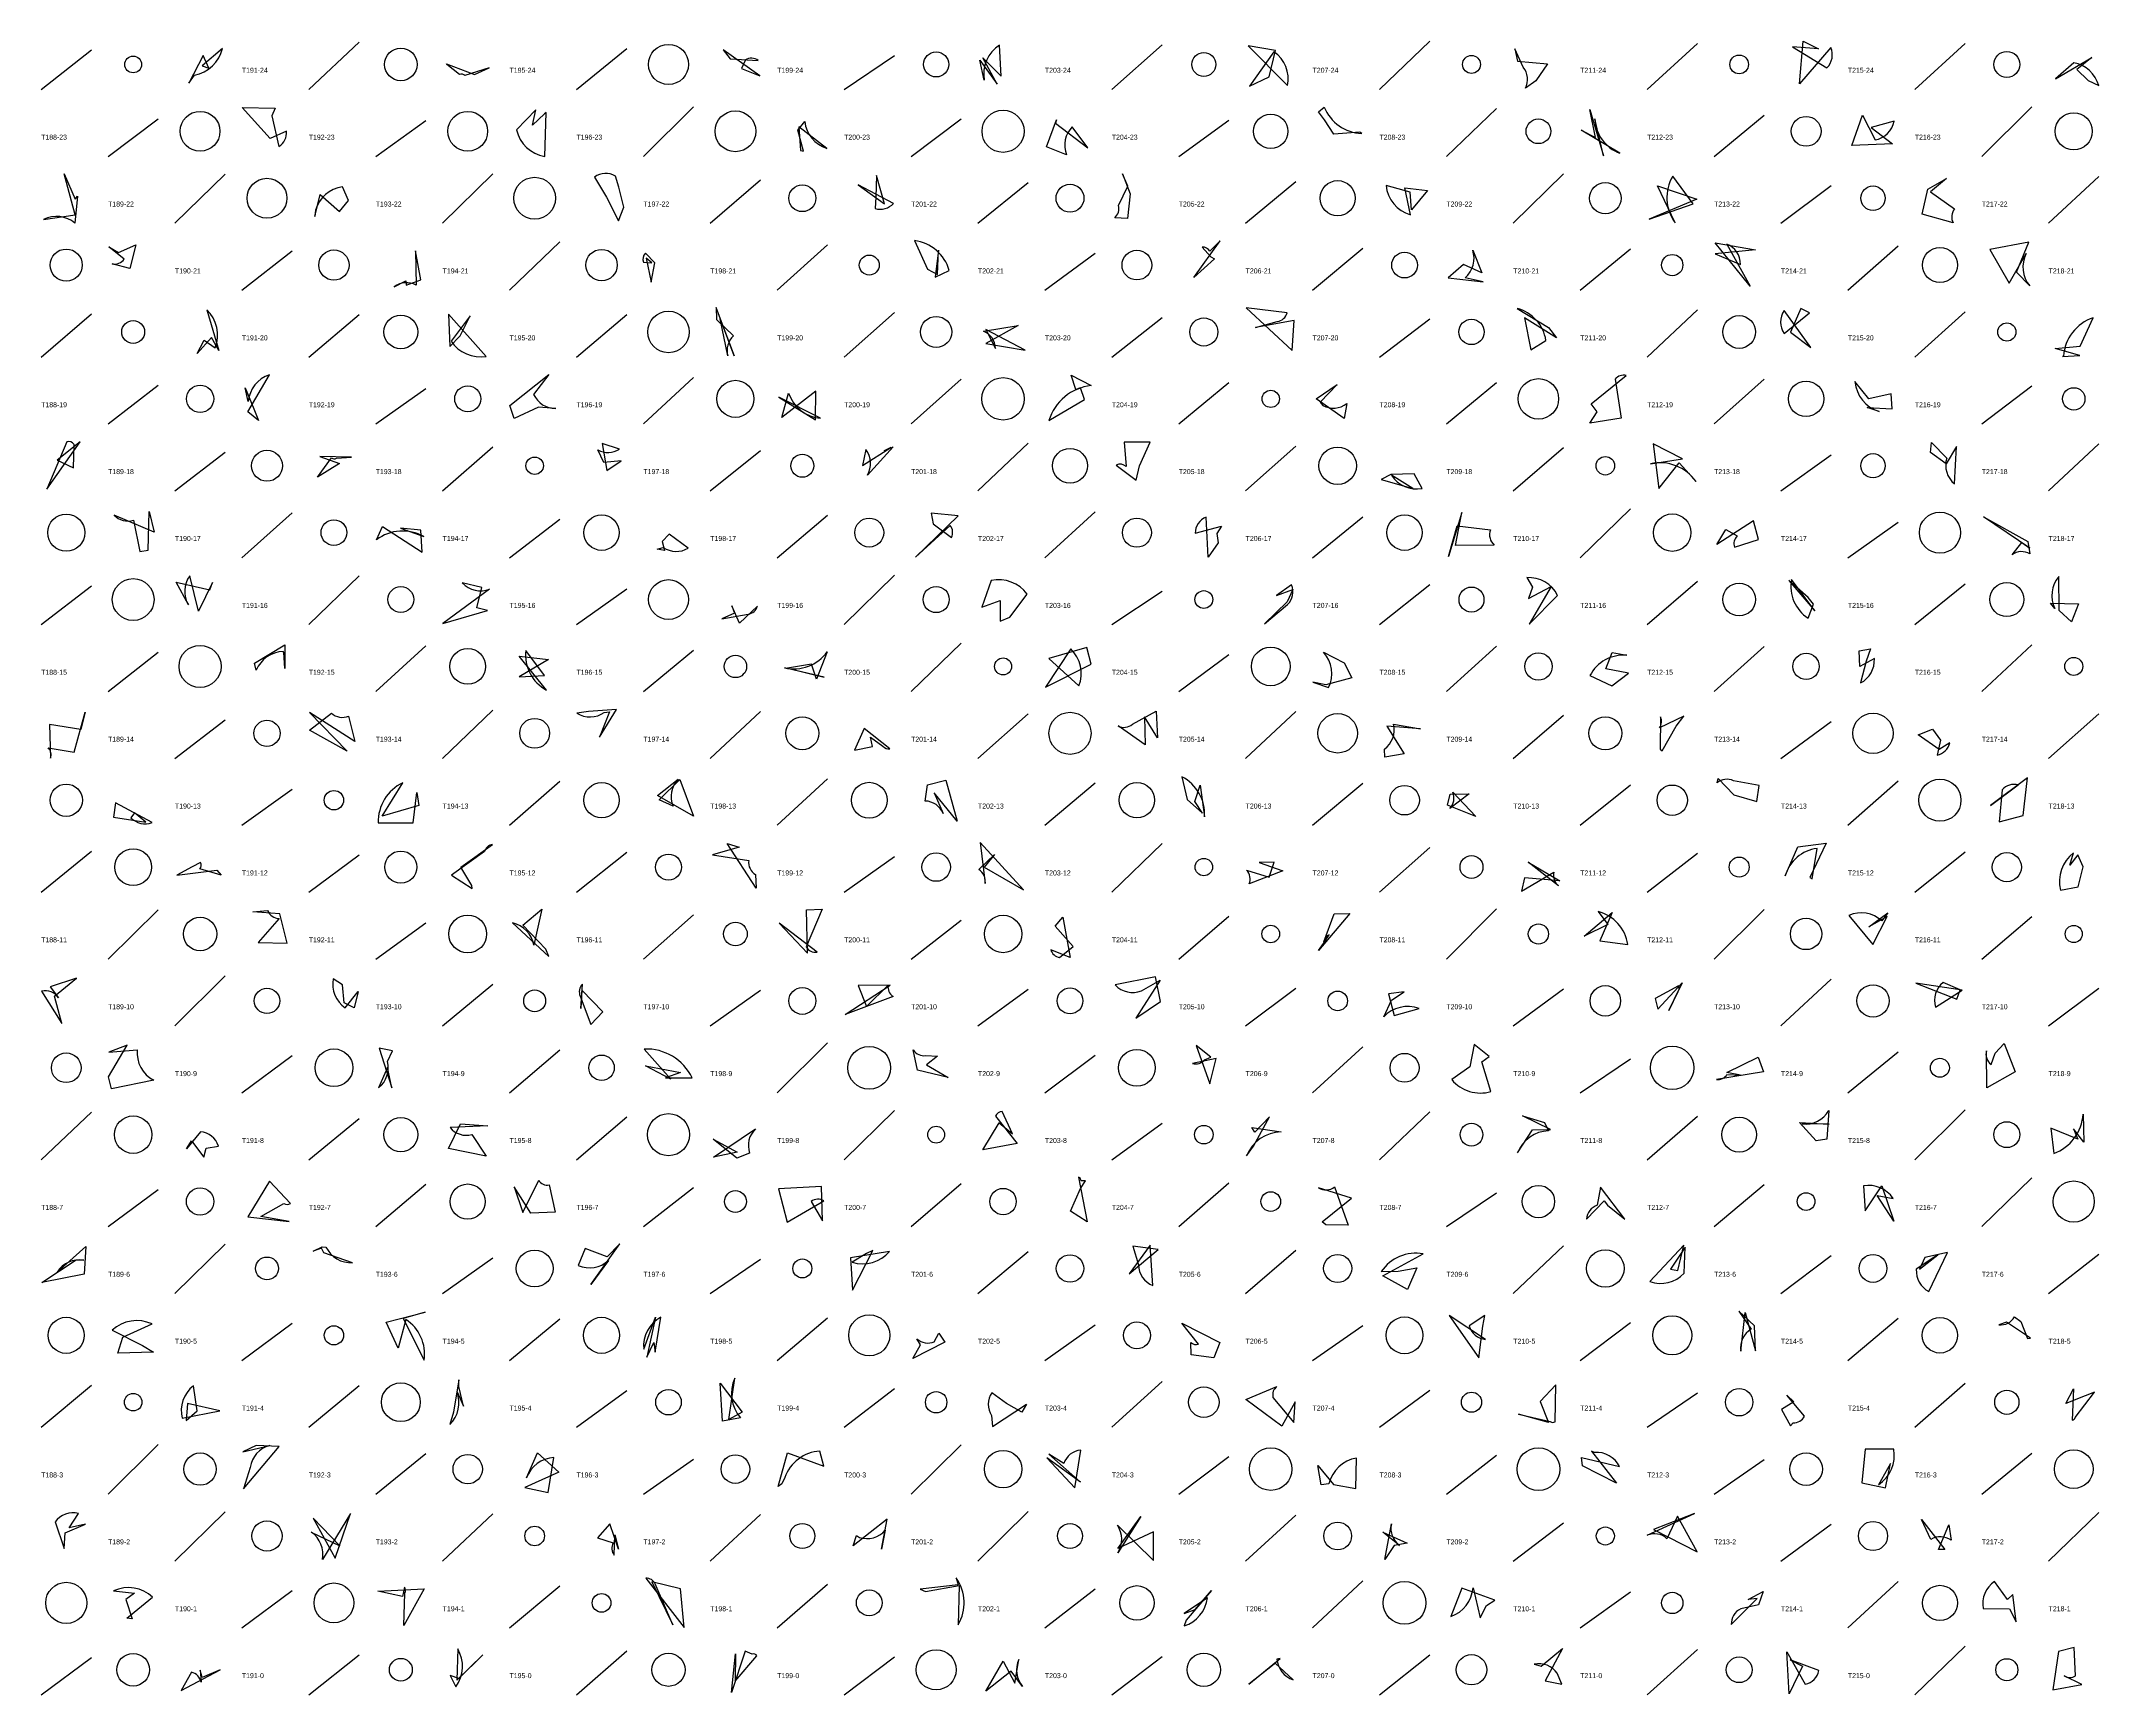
# Model space of a CAD drawing. Header units: millimetres. Extents: x -1 to 9990, y 0 to 15990.
# Drawn here: x 7520 to 8750, y 0 to 989 of the extents above; entities that cross this region are included whole.
import ezdxf

# ---------------------------------------------------------------- set-up
doc = ezdxf.new("R2010")
doc.units = ezdxf.units.MM
doc.layers.add('TEXT', color=3, linetype='Continuous')
doc.layers.add('WALL', color=1, linetype='Continuous')

msp = doc.modelspace()

# ---------------------------------------------------------------- linework, layer by layer
for points in [[(7616.9, 980.3), (7608.2, 963.8), (7611.6, 968.6, 0.3), (7628.4, 984.6), (7616.3, 974.2), (7620.3, 972.8)], [(8082.9, 979), (8093.8, 967.9), (8092.9, 986.6, 0.3), (8083.7, 965.5), (8081.2, 977.5), (8091.5, 963.1)], [(8257.8, 983.4), (8241.5, 986.2), (8265, 962.3, 0.3), (8256.9, 982.6), (8242.2, 961.9), (8254.1, 967.6)], [(8420.4, 975.3), (8413.5, 965.1), (8407.2, 960.7, 0.3), (8405.9, 973.4), (8401, 984.4), (8402.4, 977)], [(8582.4, 984.4), (8566.8, 985.5), (8587.5, 972.9, 0.3), (8589.8, 985.2), (8571, 963.3), (8573.2, 988.9)], [(7779.1, 969), (7787.8, 973), (7773.3, 968.3, 0.3), (7770.1, 968.9), (7762.4, 974.9), (7762.3, 975.4)], [(7927.7, 983.7), (7931.9, 978.3), (7948.6, 977.4, 0.3), (7941, 977.7), (7938.6, 972.5), (7949.5, 968.2)], [(8736.8, 971.9), (8743.7, 965.3), (8749.9, 962.3, 0.3), (8735, 975.9), (8724, 966.4), (8745.9, 979.2)], [(7659.8, 948.9), (7657.9, 944.3), (7662.1, 925.9, 0.3), (7666.6, 935.1), (7656.8, 930.6), (7640.1, 949.2)], [(7813.8, 938.6), (7815.6, 947.9), (7804.1, 935.8, 0.3), (7821, 920), (7821.8, 946.2), (7820.8, 945.4)], [(8287.1, 941.8), (8283.5, 946.7), (8287, 949.5, 0.3), (8309.4, 933.7), (8308.3, 934.5), (8292.8, 933.2)], [(8445.7, 948), (8453.9, 920.4), (8448.7, 942.5, 0.3), (8463.7, 921.9), (8440.5, 935.6), (8449.1, 931.2)], [(7975.7, 923.2), (7972.3, 935.6), (7976.5, 940.9, 0.3), (7989.6, 924.8), (7972.9, 937.6), (7974, 923.6)], [(8126.4, 939.9), (8145.6, 925.2), (8136.3, 937.7, 0.3), (8133, 921), (8120.9, 925.7), (8126.9, 941.8)], [(8602.3, 926.6), (8608.7, 944.7), (8616.2, 929.8, 0.3), (8627.7, 941.1), (8614, 937.2), (8626.6, 927.5)], [(7540.3, 894.5), (7541.7, 896.2), (7540.2, 880.1, 0.3), (7521.5, 882.2), (7540.3, 885), (7533.8, 909.6)], [(7698.4, 887), (7703.7, 893.7), (7700.1, 901.8, 0.3), (7684, 887.8), (7683.6, 884.1), (7686.8, 897.3)], [(7868.3, 889.6), (7865.3, 901.6), (7863.3, 908.2, 0.3), (7850.7, 907.6), (7857.9, 895.6), (7865.2, 881.4)], [(8019.4, 908.5), (8019, 895.6), (8018.5, 888.9, 0.3), (8029.5, 891.9), (8008.3, 902.9), (8024.1, 891.7)], [(8170.9, 897.6), (8169.4, 882.9), (8161.7, 883.3, 0.3), (8163.9, 890.7), (8169.6, 902.2), (8166.3, 909.6)], [(8339.1, 888.1), (8338.4, 898.7), (8323.9, 902.6, 0.3), (8338.5, 885.1), (8335.1, 901.2), (8348.7, 899.5)], [(8481.3, 882.5), (8507.5, 891.6), (8495.3, 908.2, 0.3), (8496.7, 880.3), (8486.2, 902.4), (8509.7, 894.5)], [(8658.9, 906.8), (8649.3, 898.9), (8663.8, 888.7, 0.3), (8662.9, 880.2), (8644.4, 885.4), (8647.8, 900.4)], [(7576.6, 867.1), (7573.1, 852.9), (7562.4, 855.7, 0.3), (7569.7, 858.6), (7560.5, 865.9), (7566.3, 862.5)], [(7747, 846.1), (7743.8, 863.6), (7744.1, 843, 0.3), (7731.1, 842), (7738, 845.6), (7738.1, 843)], [(7884.6, 844.8), (7886.8, 856.3), (7881.2, 862.1, 0.3), (7880, 856.8), (7885.1, 856.3), (7881.7, 859.2)], [(8056.3, 864), (8054.4, 847.8), (8062.8, 851.8, 0.3), (8042.1, 869.6), (8049.9, 852.6), (8055.7, 849.4)], [(8209.1, 847.5), (8224.8, 869.5), (8218.6, 863.3, 0.3), (8214, 865.7), (8219.1, 860), (8221.4, 858.7)], [(8361, 847.4), (8381.9, 844.9), (8371.3, 847.4, 0.3), (8375.7, 864), (8381.2, 850.3), (8370.2, 855.3)], [(8544.8, 864.2), (8520.6, 861.7), (8535.8, 855.4, 0.3), (8527.7, 867.6), (8541.5, 842.3), (8520.6, 868.3)], [(8684.8, 864.4), (8696.4, 844.1), (8706.6, 861.9, 0.3), (8708.7, 842.5), (8700.7, 850.8), (8708.1, 868.8)], [(7613.2, 802.2), (7617.5, 810), (7624.1, 805.5, 0.3), (7619, 828.3), (7626.2, 804), (7621.8, 811.7)], [(7770.4, 812.6), (7776.4, 824.7), (7765, 809.6, 0.3), (7786.1, 800.4), (7763.4, 825.7), (7764.2, 806.4)], [(7923.5, 829.6), (7923.6, 822.5), (7933.9, 812.6, 0.3), (7930.5, 800.7), (7925.9, 822.9), (7934.2, 800.7)], [(8268.9, 821.9), (8245.8, 817.7), (8258.9, 821.2, 0.3), (8264.8, 826.5), (8240.4, 829.4), (8267.8, 804)], [(8406.7, 823.5), (8410.5, 804.3), (8419.5, 809.9, 0.3), (8402.2, 829.1), (8421.1, 817.6), (8425.9, 811.5)], [(8565.6, 814.8), (8577.8, 805.8), (8561.8, 827.8, 0.3), (8561.8, 814.1), (8577, 826.5), (8571.8, 829)], [(8108.2, 804.2), (8084.6, 816.5), (8090.5, 805.1, 0.3), (8083.2, 815.5), (8104, 818.8), (8084.7, 808.1)], [(8723.8, 805.2), (8738.8, 806.6), (8746.6, 823.5, 0.3), (8728.8, 800.5), (8728.3, 800.3), (8738.6, 800.9)], [(7649.9, 762.1), (7643.6, 767.2), (7656.4, 789.4, 0.3), (7643.8, 773.4), (7641.9, 781.6), (7647.1, 769)], [(7800.2, 771.1), (7823.4, 789.5), (7814.4, 777.7, 0.3), (7827.6, 769.3), (7817.3, 770.1), (7802.7, 763.3)], [(8138.5, 780.5), (8135.7, 789.2), (8147.6, 782.9, 0.3), (8122.4, 762), (8143.7, 774.7), (8141.3, 781.6)], [(8450.1, 767.3), (8446.6, 772), (8467.5, 788.9, 0.3), (8460.8, 786.8), (8464.4, 763.5), (8445.8, 760.5)], [(7983, 779.7), (7962.8, 763.8), (7966.8, 778.4, 0.3), (7985.9, 763.4), (7960.9, 776.1), (7982.9, 762.5)], [(8294.8, 783.5), (8284.5, 773.1), (8286.1, 771.1, 0.3), (8300.4, 772.2), (8298.8, 763.2), (8282.2, 775)], [(8625.9, 778.1), (8612.5, 775.1), (8604.2, 785.3, 0.3), (8618.6, 767.4), (8611.6, 769.8), (8626.4, 769.1)], [(7529.6, 738.4), (7539.3, 733.8), (7539.7, 747.8, 0.3), (7535.3, 749.3), (7523.4, 721), (7543.3, 749.3)], [(7698.3, 736.4), (7685.2, 728.2), (7693.6, 739.7, 0.3), (7696.5, 739.5), (7705.5, 740.1), (7686.5, 740.6)], [(7866.8, 737.9), (7856.4, 737), (7852.7, 744.6, 0.3), (7865.7, 745), (7855.4, 748.4), (7858.2, 732.1)], [(8024, 744), (8029.3, 746.4), (8013.9, 729.4, 0.3), (8013, 744.7), (8010.9, 735.1), (8028, 746)], [(8183, 749.2), (8167.3, 749.1), (8168.6, 734.5, 0.3), (8162.6, 735.4), (8174.6, 726.3), (8176.6, 734.9)], [(8487, 721.4), (8499.1, 736.8), (8509.2, 725.6, 0.3), (8482, 736.2), (8501.1, 739.1), (8483.5, 748.1)], [(8649.4, 743), (8649.9, 749), (8659.1, 739.6, 0.3), (8663.7, 724.1), (8665, 746.6), (8658.8, 736.1)], [(8321, 726.8), (8340, 721.4), (8327.1, 729.3, 0.3), (8345.5, 721.4), (8340.8, 730.1), (8326.7, 729.8)], [(7584.5, 707.7), (7587.5, 695.2), (7563.6, 705.5, 0.3), (7575.2, 702.5), (7579, 683.8), (7583.9, 684.6)], [(8052.1, 706.6), (8053.2, 700.2), (8064.1, 692.1, 0.3), (8063.4, 699.3), (8042.6, 680.3), (8068.1, 705)], [(8223.5, 688.9), (8217.5, 680.3), (8216.3, 704.3, 0.3), (8209.8, 694.7), (8225.6, 698.8), (8222.7, 694.4)], [(8361.2, 680.7), (8366.4, 699), (8386.3, 696.7, 0.3), (8388.6, 687.5), (8365.4, 687.4), (8369.2, 707.1)], [(8521.7, 687.9), (8527, 696.9), (8533.9, 693, 0.3), (8532.2, 686.4), (8546.5, 690.9), (8543.5, 702)], [(8681, 704.5), (8707.5, 689.7), (8708.8, 682.3, 0.3), (8698.1, 681.8), (8703.9, 689.1), (8708.7, 685.7)], [(7746.9, 696.5), (7734.8, 697.6), (7748.8, 692.6, 0.3), (7720.4, 690.7), (7724.1, 698.7), (7747.7, 683.3)], [(7892.7, 684.3), (7888.2, 685.1), (7891.9, 686.2, 0.3), (7906.8, 685.8), (7895.3, 694), (7891.2, 689.7)], [(7622.4, 665.2), (7614.1, 648), (7608.8, 669.1, 0.3), (7608, 651.8), (7600.7, 665.4), (7620.9, 660.8)], [(7780.4, 650), (7783.4, 662.2), (7771.7, 664.9, 0.3), (7788.1, 661.2), (7760.2, 640.6), (7786.8, 648.4)], [(8093.2, 642.1), (8099.1, 644.4), (8109.4, 658.2, 0.3), (8087.9, 666.3), (8082.2, 650.5), (8093.3, 654.5)], [(8422.6, 662.7), (8409.4, 640.3), (8426.5, 657.5, 0.3), (8408.1, 668.1), (8411.5, 662.4), (8409, 655.7)], [(8564.7, 666.3), (8580.2, 648.2), (8566.3, 667, 0.3), (8576.2, 643.8), (8579.5, 652.3), (8576.3, 656.3)], [(8733.6, 641.6), (8726.2, 648.4), (8726.1, 668.7, 0.3), (8723.7, 649.6), (8721.1, 652.9), (8737.9, 652.5)], [(8264.9, 653.6), (8251.3, 640.4), (8265.1, 652, 0.3), (8267.5, 663.7), (8258.5, 657.5), (8268.2, 661)], [(7934.4, 646.9), (7926.9, 643.4), (7942.6, 646.3, 0.3), (7948.2, 651.1), (7937.4, 640.8), (7932.8, 651.3)], [(7665.6, 613.7), (7665.1, 623.4), (7664.7, 623.9, 0.3), (7648.6, 612.7), (7647.5, 616.9), (7665.6, 627.9)], [(7805.7, 608.8), (7820.9, 609.6), (7809.7, 624.5, 0.3), (7822, 600.8), (7805.8, 621.2), (7823.2, 619.2)], [(7966.2, 614), (7988.1, 608.5), (7964.4, 614.1, 0.3), (7989.9, 623.7), (7983.5, 607.4), (7980.5, 616.4)], [(8145, 626.3), (8122.4, 619.8), (8140.3, 603.3, 0.3), (8135.5, 625.5), (8120.4, 602.5), (8147.6, 616.4)], [(8288, 603.9), (8280.2, 605.5), (8289.6, 602.3, 0.3), (8286.5, 623.5), (8298.8, 617.1), (8303.4, 608.2)], [(8455.3, 613.5), (8459.1, 623.3), (8467.8, 621.7, 0.3), (8445.8, 609.5), (8458.9, 603.4), (8468.9, 610.9)], [(8613.6, 625.6), (8610.9, 618.1), (8607.5, 605.1, 0.3), (8615.8, 619.7), (8607.2, 615), (8606.7, 624.4)], [(7543.7, 577.2), (7525, 580.3), (7525.6, 560.2, 0.3), (7524.1, 566.4), (7539.7, 563.7), (7546.3, 587.7)], [(7703, 564.4), (7680.4, 576.9), (7693.5, 587.1, 0.3), (7703.8, 585.3), (7707.6, 570.1), (7680.4, 587.4)], [(7864, 589.3), (7847.2, 588.1), (7840.2, 587, 0.3), (7856.6, 587.5), (7859.7, 587.8), (7853.7, 572.7)], [(8179.6, 584.8), (8179.9, 568.2), (8163.7, 579.4, 0.3), (8172.4, 580.4), (8186.5, 588.3), (8187.4, 572.3)], [(8334.7, 562.7), (8323.2, 560.8), (8323, 565.6, 0.3), (8328.4, 580.4), (8344.5, 577.6), (8324.3, 579.2)], [(8497.3, 579.3), (8502, 585.2), (8487.3, 578.2, 0.3), (8487.9, 584.9), (8487.8, 565.5), (8489, 564.6)], [(8016.9, 567.2), (8015.7, 572.7), (8023.2, 567.4, 0.3), (8027.4, 565.7), (8012, 577.8), (8006.1, 565)], [(8650.6, 577.4), (8655.3, 570.9), (8653.3, 562, 0.3), (8660.9, 569.4), (8654.6, 565.3), (8641.9, 574.1)], [(7745.8, 531.9), (7723.9, 525.5), (7736.2, 545.4, 0.3), (7721.5, 521.4), (7742.3, 521.5), (7744.6, 539.7)], [(7909.9, 525.4), (7888.4, 537.8), (7900.7, 547.5, 0.3), (7897.7, 531.4), (7889.5, 535.2), (7901.8, 547.3)], [(8067.6, 522.4), (8053.9, 539.4), (8059.1, 527.1, 0.3), (8048.5, 534.5), (8049.9, 544.1), (8060.8, 546.9)], [(8209.7, 534.3), (8212.8, 543.9), (8215.4, 525.1, 0.3), (8201.8, 549), (8205, 535.5), (8214.2, 527.3)], [(8545.6, 534.3), (8546.9, 543.8), (8531.6, 546.6, 0.3), (8521.8, 545.3), (8522.4, 547.9), (8531.9, 538.2)], [(8707.4, 548.4), (8685.2, 531.8), (8701.8, 544.1, 0.3), (8692.2, 541.2), (8690.4, 522), (8704.8, 525.9)], [(7582.5, 521.9), (7575.7, 527.4), (7573.6, 524.5, 0.3), (7586.3, 521.6), (7564.5, 533.4), (7563.2, 524.9)], [(8362.3, 538.7), (8373.7, 538.9), (8362.1, 530.1, 0.3), (8363.8, 539.8), (8377.6, 525.2), (8360.6, 532)], [(7777.5, 484), (7770.9, 494.9), (7789.8, 508.6, 0.3), (7785.1, 504.3), (7765.2, 490.1), (7777.7, 482.1)], [(7937.2, 507), (7921.3, 502.3), (7943, 498.9, 0.3), (7947, 490.5), (7947.5, 482.3), (7930, 509.2)], [(8107.2, 481.4), (8081.3, 509.7), (8084.2, 485.1, 0.3), (8080.5, 493.6), (8089.8, 502.5), (8083.7, 495)], [(8577.2, 488.7), (8578.6, 488), (8581.6, 506.2, 0.3), (8562.5, 489.8), (8570, 507.2), (8587.1, 509.3)], [(7625, 493.2), (7627.7, 490.1), (7614.9, 493.9, 0.3), (7615.3, 497.8), (7610.2, 495.2), (7601.2, 490.1)], [(8248, 497.7), (8262.3, 492.8), (8242.1, 484.9, 0.3), (8240.6, 493.2), (8254, 488.9), (8257.1, 498)], [(8406.6, 488.6), (8404.9, 480.6), (8424.3, 492, 0.3), (8427.1, 483.8), (8408.8, 498), (8427.9, 486.8)], [(8737.4, 502.4), (8732.6, 496.2), (8734.9, 503.5, 0.3), (8727, 481.2), (8737.6, 483.1), (8740.7, 495.2)], [(7662.6, 467.1), (7646.6, 468.2), (7655.3, 469.1, 0.3), (7662.3, 464.2), (7649.7, 449.9), (7667, 449.6)], [(7808, 460.3), (7819.3, 469.8), (7814.5, 448.4, 0.3), (7801.8, 461.6), (7823.5, 441.5), (7821.7, 445.9)], [(7977.4, 469.4), (7986.8, 469.9), (7977.3, 447.3, 0.3), (7983.8, 444.1), (7961.2, 461.5), (7978, 443.5)], [(8459.1, 467.8), (8451.8, 451), (8468.4, 448.7, 0.3), (8450.8, 468.4), (8456.5, 460.6), (8442.4, 453.6)], [(8612.6, 459.3), (8623.8, 467.6), (8620.2, 462.8, 0.3), (8600.6, 466.1), (8614.9, 448.7), (8623.5, 465.5)], [(8130.8, 465.1), (8135, 441), (8123.5, 445.6, 0.3), (8128.8, 441), (8136.8, 447.5), (8126.1, 459.7)], [(8283.5, 445.1), (8286.6, 449.4), (8290, 454.5, 0.3), (8286.8, 450.3), (8293, 467.1), (8302.2, 467.3)], [(7541.1, 428.6), (7525.3, 423.3), (7530.4, 416.9, 0.3), (7520.3, 420.8), (7532.4, 401.5), (7527.9, 417.9)], [(7701.1, 413.8), (7700.1, 424.6), (7694.6, 428.2, 0.3), (7701.8, 410.9), (7709.5, 420.7), (7707.1, 410.9)], [(7843.1, 421.4), (7842.6, 410.5), (7843.5, 425, 0.3), (7842.2, 417.8), (7848.6, 400.8), (7855.8, 408.4)], [(8008.4, 424.1), (8013.4, 411.7), (8026.3, 424.4, 0.3), (8029.2, 417.7), (8000.6, 406.9), (8027.6, 424.3)], [(8189.1, 414.7), (8186.2, 429.4), (8162, 424.5, 0.3), (8177.7, 421), (8188.9, 427.4), (8174.4, 404.7)], [(8325.3, 419.3), (8328.8, 406.2), (8343.7, 410.4, 0.3), (8322.5, 405.5), (8327.2, 415.4), (8334.7, 420.5)], [(8500.9, 425.7), (8492.9, 409.2), (8499.1, 422, 0.3), (8498.7, 423.9), (8484.7, 416.4), (8486.4, 410.1)], [(8665.2, 416.1), (8667.2, 421.6), (8656.9, 426, 0.3), (8652.4, 411.3), (8668.2, 421.5), (8640.6, 425.5)], [(7571.4, 388.5), (7560.5, 384.4), (7577.4, 385.8, 0.3), (7587.3, 367.5), (7562, 362.4), (7560.2, 369.5)], [(7729.7, 362.9), (7727.1, 375.2), (7721.7, 363, 0.3), (7727, 378.8), (7730, 385.1), (7722, 386.8)], [(7902.1, 372.2), (7893.3, 368.9), (7909.1, 368.9, 0.3), (7880.5, 386.2), (7896.3, 368.2), (7881.2, 376.1)], [(8062.2, 369.2), (8043.9, 373.5), (8041.3, 385.7, 0.3), (8048.8, 382.3), (8055.8, 382), (8049.2, 376.7)], [(8218.5, 365.4), (8222.4, 380.6), (8208.3, 377.6, 0.3), (8215.4, 379.8), (8219.1, 381.3), (8210.4, 388.3)], [(8376.6, 388.9), (8374, 375.6), (8363.2, 367.9, 0.3), (8386.6, 360.8), (8381.2, 378.5), (8385.5, 381.7)], [(8700, 372.6), (8683.1, 363), (8682.8, 385.2, 0.3), (8685.6, 376.9), (8688, 383.7), (8693.4, 389.6)], [(8546.4, 381.3), (8549.6, 372.5), (8521.4, 368, 0.3), (8527.7, 370.9), (8535.8, 370.6), (8527.7, 372.2)], [(8092.6, 342.1), (8100.6, 335.5), (8094.5, 348.9, 0.3), (8090.5, 346), (8103.5, 329.7), (8082.8, 325.9)], [(8245.4, 336.5), (8243.6, 339.3), (8261.3, 336.7, 0.3), (8240.5, 322.3), (8244.7, 328.2), (8254.2, 345.7)], [(8405.4, 346.2), (8418.7, 342.2), (8421.1, 337.3, 0.3), (8402.5, 324.1), (8411.5, 337.9), (8422.2, 338.1)], [(8571, 342.2), (8588.8, 341.2), (8572.7, 341.4, 0.3), (8588.5, 349.4), (8587.4, 332.4), (8581, 331.4)], [(8737.4, 332.4), (8721.3, 338.8), (8723, 323.7, 0.3), (8740.6, 347.3), (8741.1, 330.6), (8734.8, 338.5)], [(7617.2, 321.5), (7618.6, 327), (7626, 328.2, 0.3), (7615.3, 336.7), (7606.8, 326.5), (7609.8, 331.3)], [(7770.7, 341.4), (7787.1, 340.3), (7764.5, 339.2, 0.3), (7777.5, 335.1), (7786.1, 322.1), (7763.4, 326.7)], [(7936.1, 324.5), (7921.9, 321.6), (7947.1, 338.5, 0.3), (7943.5, 323.9), (7935.9, 321), (7921.7, 332.3)], [(7802.7, 303.7), (7808, 288.5), (7817.4, 307.7, 0.3), (7823.6, 304.9), (7827.2, 288.6), (7812.8, 288.1)], [(8141.2, 302.8), (8144.2, 307.3), (8141.7, 307.3, 0.3), (8140.1, 309.6), (8145.3, 282.8), (8135.3, 289.3)], [(7668.2, 283.1), (7651.4, 286.1), (7665.1, 293.8, 0.3), (7669, 293.9), (7656.4, 307.2), (7643.5, 285.9)], [(7960.7, 302.7), (7966, 282.6), (7987.9, 295.4, 0.3), (7980.2, 295.1), (7987.1, 283.5), (7986.4, 304)], [(8285.8, 282.8), (8303.2, 297), (8283.6, 303.2, 0.3), (8293.2, 303.7), (8301.2, 280.8), (8288, 281)], [(8466.6, 284.4), (8452.1, 303.5), (8450.2, 292.8, 0.3), (8443.7, 284.4), (8454.4, 295.5), (8456.3, 292.8)], [(8627.4, 283.3), (8617.4, 298.6), (8627, 296.9, 0.3), (8609.3, 304.3), (8610.3, 289.4), (8620.3, 304.3)], [(7520.4, 246.6), (7540.9, 260.1), (7545.5, 259.9, 0.3), (7529.6, 252.8), (7546.7, 268.1), (7545.8, 251.5)], [(7682.5, 265.4), (7687.9, 267.9), (7690.2, 267.8, 0.3), (7706.2, 258.4), (7688.9, 264.4), (7687.5, 267.2)], [(7858.4, 261.9), (7845.2, 266.9), (7841.1, 256.8, 0.3), (7859.1, 259.8), (7848.6, 245.4), (7866, 269.7)], [(8017.2, 265.7), (8013.4, 264), (8004.8, 258.7, 0.3), (8027.2, 265.2), (8003.7, 261.4), (8005, 242.1)], [(8187.7, 266.4), (8172.6, 268.3), (8175.9, 257.1, 0.3), (8184.5, 244.8), (8182.9, 268.9), (8170.4, 251.7)], [(8336.8, 242.5), (8321.9, 250.5), (8346.1, 263.7, 0.3), (8321.1, 253.1), (8331.1, 253.4), (8342.4, 255.3)], [(8498.3, 253.8), (8501.9, 269), (8481.6, 247.1, 0.3), (8502.1, 252.2), (8502.8, 267.7), (8493.9, 254.6)], [(8642.8, 254.5), (8653.7, 263.1), (8640.9, 254.5, 0.3), (8648.4, 241.2), (8659.5, 264.6), (8646, 261.5)], [(7565.8, 204.4), (7568.8, 213.8), (7586.3, 221.8, 0.3), (7562.4, 218.1), (7580.5, 208.9), (7587.2, 205)], [(7749.5, 228.9), (7736.4, 225), (7748.9, 200.2, 0.3), (7737.9, 224.4), (7733.5, 207.3), (7726.3, 222.9)], [(7886.3, 210.7), (7887, 204.9), (7890.4, 225.9, 0.3), (7880.2, 206.8), (7887.2, 225.9), (7882.1, 202)], [(8220.9, 201.5), (8207.5, 203.4), (8207.2, 210.8, 0.3), (8211.8, 209.8), (8201.9, 222.3), (8224.6, 210.8)], [(8381.7, 220.5), (8382.9, 226.9), (8373.6, 220.6, 0.3), (8383.4, 212.5), (8361.6, 226.9), (8379.4, 201.6)], [(8544.2, 220.7), (8534.8, 229.5), (8542.2, 218.7, 0.3), (8535.9, 205.6), (8538.5, 228.7), (8544.7, 205.8)], [(8709.1, 213.4), (8694.8, 222.8), (8690.3, 221.3, 0.3), (8699.5, 226), (8703.4, 223.3), (8707.3, 213.1)], [(8041, 201.1), (8045.7, 209.4), (8043.5, 213, 0.3), (8053.9, 211.2), (8056.5, 216.3), (8060.1, 210.9)], [(7606.7, 164), (7613.3, 169.8), (7611, 184.8, 0.3), (7604.3, 165.4), (7626.8, 169.8), (7607.4, 174.2)], [(7769.6, 188.4), (7766.4, 169), (7764.2, 161.7, 0.3), (7768.6, 181.3), (7772.4, 172.6), (7769.7, 184.3)], [(7939.1, 169), (7931, 164.6), (7934.6, 189.4, 0.3), (7938.1, 165.7), (7927.3, 163.7), (7925.9, 186.4)], [(8421.1, 162.8), (8403.1, 167.8), (8422.1, 163.4, 0.3), (8425, 163.3), (8425.5, 185.3), (8416.1, 175.5)], [(8106.3, 169.1), (8097.1, 174.3), (8088.2, 180.7, 0.3), (8088.1, 167), (8088.6, 160.4), (8108.9, 173.9)], [(8261.6, 160.7), (8240.2, 176.7), (8258.7, 184.4, 0.3), (8256.3, 177.9), (8268.8, 162.8), (8269.5, 175.2)], [(8560.4, 170.6), (8565.7, 160.8), (8567.2, 162.7, 0.3), (8574.1, 166.6), (8563.5, 179.2), (8567.7, 175.2)], [(8730.3, 174.3), (8734.8, 183), (8734.1, 164.3, 0.3), (8735.9, 165.8), (8747.4, 181.1), (8741.8, 178.9)], [(7648.6, 149.2), (7640.5, 145.3), (7656.6, 149.2, 0.3), (7645, 136), (7641, 123.2), (7662.3, 148.6)], [(7809.2, 124), (7823.1, 121.1), (7826.5, 141.9, 0.3), (7810.1, 129.7), (7816.6, 144.7), (7829.5, 133.1)], [(7966.2, 144.8), (7987.9, 136.8), (7985.5, 145.8, 0.3), (7964.5, 129.9), (7962.7, 126.2), (7960.5, 124.6)], [(8121.1, 141.7), (8137.9, 123.9), (8141.4, 146.4, 0.3), (8131.3, 138.3), (8122.3, 144), (8141.3, 127.2)], [(8292.5, 125.8), (8305.8, 123.5), (8306.2, 141.6, 0.3), (8289.8, 126.2), (8285.2, 125.5), (8283.1, 137.2)], [(8441.3, 136.9), (8440.7, 141.9), (8463.5, 136.6, 0.3), (8448.6, 145), (8446.8, 145.7), (8461.7, 126.5)], [(8622.5, 123.9), (8625.5, 138.3), (8618.3, 125.6, 0.3), (8627.4, 146.9), (8610.4, 146.9), (8608.4, 126.7)], [(7546.6, 102), (7536.8, 99.8), (7542.4, 108.5, 0.3), (7528.3, 103.4), (7533.7, 87.6), (7534.3, 96.9)], [(7695.7, 81.8), (7705, 108.4), (7688.1, 80.9, 0.3), (7681.5, 97.3), (7698.5, 89.2), (7682.5, 105.7)], [(7859.9, 102.3), (7852.6, 93.9), (7861.9, 90.9, 0.3), (7862.6, 83.5), (7863, 95.7), (7865.2, 87.2)], [(8005.3, 89.1), (8007.3, 95.3), (8009.1, 94.2, 0.3), (8024.6, 98.4), (8022.4, 87.1), (8025.8, 105.1)], [(8163.5, 87.6), (8177.3, 106.7), (8163.5, 85, 0.3), (8163.4, 101.4), (8185, 80.4), (8185, 97.5)], [(8328.8, 89.4), (8323.2, 80.9), (8327.1, 102.2, 0.3), (8332, 89.4), (8321.9, 97.2), (8336.6, 90.8)], [(8509.9, 85.5), (8498.1, 106.8), (8491.8, 93.4, 0.3), (8480, 95.4), (8508.3, 108.5), (8483.7, 98.8)], [(8654.1, 87), (8660.4, 101.7), (8661.7, 92.5, 0.3), (8649.6, 93), (8643.9, 104.9), (8658, 87)], [(7574.5, 45.4), (7571.3, 45.8), (7586.6, 58.5, 0.3), (7563.3, 62.2), (7575.7, 60.9), (7570.6, 57.1)], [(7749, 63.4), (7736.8, 41.4), (7737.4, 60.9, 0.3), (7737.1, 64.5), (7735.9, 58.8), (7721.2, 62)], [(7885.1, 67.6), (7897.6, 41.9), (7887.1, 66.4, 0.3), (7881.4, 69.7), (7904.4, 40.2), (7902.2, 63.5)], [(8048.6, 61.9), (8068.8, 65.3), (8068.1, 41.9, 0.3), (8067, 69.9), (8068.2, 65.8), (8045.4, 63.2)], [(8219.5, 62.5), (8204.5, 44.6), (8203.2, 41.2, 0.3), (8217.1, 58.1), (8203.3, 48.7), (8209.9, 51)], [(8389, 56.6), (8369.2, 63.9), (8362.6, 46.9, 0.3), (8375.9, 64), (8380.1, 46), (8383.9, 53.4)], [(8549.4, 61.8), (8546.5, 53.9), (8535.9, 51.4, 0.3), (8530.3, 42), (8545.7, 57.6), (8540.3, 57.1)], [(8698.6, 60.1), (8695.3, 57.1), (8687.6, 67.8, 0.3), (8680.9, 51.6), (8696.6, 51.5), (8700.6, 43.6)], [(7769.7, 9.8), (7764.5, 11.6), (7767.9, 4.8, 0.3), (7769, 27.5), (7768.4, 8.7), (7784, 23.9)], [(7935.1, 24.5), (7934.9, 8.1), (7947.9, 23.3, 0.3), (7945.1, 24.4), (7940.8, 26.1), (7932.6, 1.5)], [(8419, 8.4), (8429, 6.4), (8426.3, 12.9, 0.3), (8412.5, 18.3), (8416.7, 17.1), (8429.4, 27.8)], [(8564.8, 0.7), (8563.4, 25.7), (8574.5, 6.3, 0.3), (8582.6, 14.5), (8565.4, 20.9), (8572.8, 17.1)], [(8722.4, 3), (8739.9, 6.1), (8729.2, 11.4, 0.3), (8736, 11.4), (8735.2, 28.3), (8725.9, 25.9)], [(7616.3, 10.3), (7615, 14.7), (7615.6, 7.5, 0.3), (7609.8, 13.5), (7603.6, 2.7), (7627.1, 15)], [(8095, 20.1), (8102, 6.9), (8104.4, 21.1, 0.3), (8106.7, 5), (8099.8, 14.2), (8084.7, 2.2)], [(8241.9, 6.3), (8260.7, 21.7), (8258.7, 21.4, 0.3), (8268.4, 9), (8257.7, 19), (8257, 18.3)]]:
    msp.add_lwpolyline(points, format="xyb", close=True)
for centre, radius in [((7735, 975), 9.73), ((7895, 975), 12), ((7575, 975), 5.02), ((8055, 975), 7.5), ((8215, 975), 7.16), ((8375, 975), 5.37), ((8535, 975), 5.59), ((8695, 975), 7.75), ((7935, 935), 12.2), ((8095, 935), 12.6), ((7615, 935), 11.9), ((7775, 935), 11.9), ((8255, 935), 10.3), ((8415, 935), 7.39), ((8575, 935), 8.92), ((8735, 935), 11.1), ((7655, 895), 11.9), ((7815, 895), 12.5), ((7975, 895), 8.04), ((8135, 895), 8.34), ((8295, 895), 10.5), ((8455, 895), 9.38), ((8615, 895), 7.32), ((7535, 855), 9.6), ((7695, 855), 9.06), ((7855, 855), 9.37), ((8175, 855), 8.9), ((8335, 855), 7.72), ((8495, 855), 6.34), ((8655, 855), 10.5), ((8015, 855), 5.96), ((7735, 815), 10.1), ((7895, 815), 12.4), ((8055, 815), 9.31), ((8535, 815), 9.79), ((7575, 815), 6.84), ((8215, 815), 8.4), ((8375, 815), 7.59), ((8695, 815), 5.44), ((8095, 775), 12.7), ((7615, 775), 8.13), ((7775, 775), 7.79), ((7935, 775), 11.1), ((8255, 775), 5.15), ((8415, 775), 12.1), ((8575, 775), 10.6), ((8735, 775), 6.68), ((7655, 735), 9.26), ((7815, 735), 5.22), ((7975, 735), 6.91), ((8135, 735), 10.4), ((8295, 735), 11.2), ((8455, 735), 5.54), ((8615, 735), 7.27), ((7535, 695), 11.1), ((7695, 695), 7.7), ((7855, 695), 10.6), ((8015, 695), 8.66), ((8175, 695), 8.69), ((8335, 695), 10.6), ((8495, 695), 11.2), ((8655, 695), 12.3), ((7575, 655), 12.5), ((7895, 655), 11.9), ((8535, 655), 9.82), ((8695, 655), 10.2), ((7735, 655), 7.74), ((8055, 655), 7.83), ((8215, 655), 5.32), ((8375, 655), 7.47), ((7615, 615), 12.6), ((7775, 615), 10.7), ((7935, 615), 6.69), ((8095, 615), 5.09), ((8255, 615), 11.6), ((8415, 615), 8.18), ((8575, 615), 7.85), ((8735, 615), 5.42), ((7655, 575), 7.84), ((7815, 575), 8.93), ((7975, 575), 9.86), ((8135, 575), 12.6), ((8295, 575), 11.8), ((8455, 575), 9.9), ((8615, 575), 12.1), ((7535, 535), 9.67), ((7855, 535), 10.6), ((8015, 535), 10.7), ((8175, 535), 10.6), ((8335, 535), 8.84), ((8495, 535), 9.09), ((8655, 535), 12.6), ((7695, 535), 5.81), ((7575, 495), 11), ((7735, 495), 9.59), ((7895, 495), 7.77), ((8055, 495), 8.5), ((8215, 495), 5.2), ((8375, 495), 6.86), ((8535, 495), 5.97), ((8695, 495), 8.72), ((7615, 455), 10), ((7775, 455), 11.3), ((7935, 455), 7.08), ((8095, 455), 11.2), ((8255, 455), 5.26), ((8415, 455), 6.03), ((8575, 455), 9.37), ((8735, 455), 5.12), ((7655, 415), 7.59), ((7815, 415), 6.54), ((7975, 415), 8.05), ((8135, 415), 7.72), ((8295, 415), 5.87), ((8455, 415), 9.1), ((8615, 415), 9.65), ((7535, 375), 8.83), ((7695, 375), 11.3), ((7855, 375), 7.6), ((8015, 375), 12.8), ((8175, 375), 11), ((8335, 375), 8.62), ((8495, 375), 13), ((8655, 375), 5.65), ((7575, 335), 11.2), ((7735, 335), 10.2), ((7895, 335), 12.6), ((8535, 335), 10.4), ((8055, 335), 5.06), ((8215, 335), 5.57), ((8375, 335), 6.81), ((8695, 335), 7.75), ((7615, 295), 8.2), ((7775, 295), 10.5), ((7935, 295), 6.53), ((8095, 295), 7.88), ((8255, 295), 5.89), ((8415, 295), 9.68), ((8575, 295), 5.3), ((8735, 295), 12.3), ((7655, 255), 6.83), ((7815, 255), 11), ((7975, 255), 5.66), ((8135, 255), 8.2), ((8295, 255), 8.39), ((8455, 255), 11.2), ((8615, 255), 8.32), ((7535, 215), 10.8), ((7855, 215), 10.8), ((8015, 215), 12.3), ((8175, 215), 8.06), ((8335, 215), 11), ((8495, 215), 11.7), ((8655, 215), 10.6), ((7695, 215), 5.75), ((7735, 175), 11.6), ((7575, 175), 5.22), ((7895, 175), 7.64), ((8055, 175), 6.39), ((8215, 175), 9.1), ((8375, 175), 6.03), ((8535, 175), 8.22), ((8695, 175), 7.25), ((8255, 135), 12.7), ((8415, 135), 12.8), ((7615, 135), 9.67), ((7775, 135), 8.81), ((7935, 135), 8.56), ((8095, 135), 11.2), ((8575, 135), 9.76), ((8735, 135), 11.6), ((7655, 95), 9.05), ((7815, 95), 5.87), ((7975, 95), 7.49), ((8135, 95), 7.46), ((8295, 95), 8.23), ((8455, 95), 5.4), ((8615, 95), 8.72), ((7535, 55), 12.3), ((7695, 55), 11.9), ((8015, 55), 7.72), ((8175, 55), 10.3), ((8335, 55), 12.8), ((8655, 55), 10.5), ((7855, 55), 5.57), ((8495, 55), 6.39), ((7575, 15), 9.76), ((7895, 15), 9.9), ((8055, 15), 12), ((8215, 15), 10), ((7735, 15), 6.84), ((8375, 15), 9.07), ((8535, 15), 7.7), ((8695, 15), 6.6)]:
    msp.add_circle(centre, radius)
at = {"layer": 'WALL'}
for p, q in [((7680, 960), (7710, 988.3)), ((7840, 960), (7870, 984.5)), ((8160, 960), (8190, 986.7)), ((8320, 960), (8350, 988.9)), ((8480, 960), (8510, 987.5)), ((8640, 960), (8670, 987.5)), ((7520, 960), (7550, 983.8)), ((8000, 960), (8030, 980.4)), ((7880, 920), (7910, 949.6)), ((8360, 920), (8390, 948.7)), ((8680, 920), (8710, 949.7)), ((7560, 920), (7590, 942.5)), ((7720, 920), (7750, 941.4)), ((8040, 920), (8070, 942.4)), ((8200, 920), (8230, 941.6)), ((8520, 920), (8550, 944.7)), ((7600, 880), (7630, 909.3)), ((7760, 880), (7790, 909.5)), ((7920, 880), (7950, 905.9)), ((8080, 880), (8110, 904.3)), ((8240, 880), (8270, 905)), ((8400, 880), (8430, 909.6)), ((8560, 880), (8590, 902.5)), ((8720, 880), (8750, 908)), ((7640, 840), (7670, 863.6)), ((7800, 840), (7830, 869)), ((7960, 840), (7990, 867.2)), ((8120, 840), (8150, 862.1)), ((8280, 840), (8310, 865.1)), ((8440, 840), (8470, 864.8)), ((8600, 840), (8630, 866.5)), ((7520, 800), (7550, 825.9)), ((7680, 800), (7710, 825.5)), ((7840, 800), (7870, 825.5)), ((8000, 800), (8030, 826.7)), ((8480, 800), (8510, 828.2)), ((8640, 800), (8670, 827.1)), ((8160, 800), (8190, 823.6)), ((8320, 800), (8350, 822.9)), ((7880, 760), (7910, 787.8)), ((7560, 760), (7590, 783.1)), ((7720, 760), (7750, 781.1)), ((8040, 760), (8070, 786.7)), ((8200, 760), (8230, 784.7)), ((8360, 760), (8390, 784.8)), ((8520, 760), (8550, 786.8)), ((8680, 760), (8710, 782.8)), ((7600, 720), (7630, 743.2)), ((7760, 720), (7790, 746.4)), ((7920, 720), (7950, 744.2)), ((8080, 720), (8110, 748.5)), ((8240, 720), (8270, 746.8)), ((8400, 720), (8430, 745.9)), ((8560, 720), (8590, 741.5)), ((8720, 720), (8750, 748.2)), ((7640, 680), (7670, 706.9)), ((7800, 680), (7830, 703.1)), ((7960, 680), (7990, 705.4)), ((8120, 680), (8150, 707.5)), ((8280, 680), (8310, 704.4)), ((8440, 680), (8470, 709.2)), ((8600, 680), (8630, 701.3)), ((7680, 640), (7710, 669.1)), ((8000, 640), (8030, 669.5)), ((8480, 640), (8510, 666)), ((8640, 640), (8670, 664.4)), ((7520, 640), (7550, 663.1)), ((7840, 640), (7870, 661.3)), ((8160, 640), (8190, 660)), ((8320, 640), (8350, 664)), ((7720, 600), (7750, 627.4)), ((8040, 600), (8070, 628.9)), ((8680, 600), (8710, 628)), ((7560, 600), (7590, 623.6)), ((7880, 600), (7910, 624.7)), ((8200, 600), (8230, 622.2)), ((8360, 600), (8390, 627.1)), ((8520, 600), (8550, 626.9)), ((7600, 560), (7630, 583.1)), ((7760, 560), (7790, 588.8)), ((7920, 560), (7950, 588)), ((8080, 560), (8110, 586.6)), ((8240, 560), (8270, 588)), ((8400, 560), (8430, 585.8)), ((8560, 560), (8590, 582)), ((8720, 560), (8750, 586.7)), ((7640, 520), (7670, 541.6)), ((7800, 520), (7830, 546.4)), ((7960, 520), (7990, 547.8)), ((8120, 520), (8150, 545.3)), ((8280, 520), (8310, 545.1)), ((8440, 520), (8470, 544.2)), ((8600, 520), (8630, 546.6)), ((7520, 480), (7550, 504.5)), ((8160, 480), (8190, 509.1)), ((8320, 480), (8350, 506.7)), ((7680, 480), (7710, 502.3)), ((7840, 480), (7870, 503.9)), ((8000, 480), (8030, 501.4)), ((8480, 480), (8510, 503.3)), ((8640, 480), (8670, 504.2)), ((7560, 440), (7590, 469.4)), ((8360, 440), (8390, 470)), ((8520, 440), (8550, 469.7)), ((7720, 440), (7750, 461.6)), ((7880, 440), (7910, 466.4)), ((8040, 440), (8070, 463.3)), ((8200, 440), (8230, 465.7)), ((8680, 440), (8710, 465.4)), ((7600, 400), (7630, 429.9)), ((7760, 400), (7790, 425)), ((7920, 400), (7950, 421.5)), ((8080, 400), (8110, 422)), ((8240, 400), (8270, 422.5)), ((8400, 400), (8430, 422.2)), ((8560, 400), (8590, 427.9)), ((8720, 400), (8750, 422.6)), ((7640, 360), (7670, 382.4)), ((7800, 360), (7830, 385.8)), ((7960, 360), (7990, 389.9)), ((8120, 360), (8150, 382.5)), ((8280, 360), (8310, 387.6)), ((8600, 360), (8630, 384.6)), ((8440, 360), (8470, 380.3)), ((7520, 320), (7550, 348.4)), ((7680, 320), (7710, 344.7)), ((7840, 320), (7870, 345.6)), ((8000, 320), (8030, 349.4)), ((8320, 320), (8350, 348.6)), ((8480, 320), (8510, 346)), ((8640, 320), (8670, 349.9)), ((8160, 320), (8190, 341.9)), ((8680, 280), (8710, 309.2)), ((7560, 280), (7590, 302.3)), ((7720, 280), (7750, 305.4)), ((7880, 280), (7910, 303.4)), ((8040, 280), (8070, 305.8)), ((8200, 280), (8230, 306.1)), ((8360, 280), (8390, 300.2)), ((8520, 280), (8550, 305.2)), ((7600, 240), (7630, 269.5)), ((7760, 240), (7790, 261.3)), ((7920, 240), (7950, 260.6)), ((8080, 240), (8110, 265.1)), ((8240, 240), (8270, 265.9)), ((8400, 240), (8430, 268.5)), ((8560, 240), (8590, 262.7)), ((8720, 240), (8750, 263.6)), ((7640, 200), (7670, 222.2)), ((7800, 200), (7830, 224.9)), ((7960, 200), (7990, 225.5)), ((8440, 200), (8470, 222.6)), ((8600, 200), (8630, 225.2)), ((8120, 200), (8150, 221.2)), ((8280, 200), (8310, 220.9)), ((7520, 160), (7550, 185.2)), ((7680, 160), (7710, 184.9)), ((8160, 160), (8190, 187.4)), ((8640, 160), (8670, 186.3)), ((7840, 160), (7870, 182.1)), ((8000, 160), (8030, 183.2)), ((8320, 160), (8350, 182.2)), ((8480, 160), (8510, 180.6)), ((7560, 120), (7590, 149.7)), ((8040, 120), (8070, 149.5)), ((7720, 120), (7750, 144.3)), ((7880, 120), (7910, 141)), ((8200, 120), (8230, 142.5)), ((8360, 120), (8390, 143.3)), ((8520, 120), (8550, 140.7)), ((8680, 120), (8710, 144.5)), ((7600, 80), (7630, 109.5)), ((7760, 80), (7790, 108.3)), ((7920, 80), (7950, 107.9)), ((8080, 80), (8110, 109.7)), ((8240, 80), (8270, 107.5)), ((8400, 80), (8430, 102.9)), ((8560, 80), (8590, 102)), ((8720, 80), (8750, 109.1)), ((7640, 40), (7670, 62.5)), ((7800, 40), (7830, 65.1)), ((7960, 40), (7990, 66.1)), ((8120, 40), (8150, 63.5)), ((8280, 40), (8310, 68.1)), ((8440, 40), (8470, 61.7)), ((8600, 40), (8630, 67.7)), ((7840, 0), (7870, 26.3)), ((8480, 0), (8510, 27.2)), ((8640, 0), (8670, 29.2)), ((7520, 0), (7550, 22.4)), ((7680, 0), (7710, 23.9)), ((8000, 0), (8030, 22.8)), ((8160, 0), (8190, 22.9)), ((8320, 0), (8350, 23.9))]:
    msp.add_line(p, q, dxfattribs=at)

# ---------------------------------------------------------------- texts
at = {"layer": 'TEXT'}
for s, p in [('T191-24', (7640, 970)), ('T195-24', (7800, 970)), ('T199-24', (7960, 970)), ('T203-24', (8120, 970)), ('T207-24', (8280, 970)), ('T211-24', (8440, 970)), ('T215-24', (8600, 970)), ('T188-23', (7520, 930)), ('T192-23', (7680, 930)), ('T196-23', (7840, 930)), ('T200-23', (8000, 930)), ('T204-23', (8160, 930)), ('T208-23', (8320, 930)), ('T212-23', (8480, 930)), ('T216-23', (8640, 930)), ('T189-22', (7560, 890)), ('T193-22', (7720, 890)), ('T197-22', (7880, 890)), ('T201-22', (8040, 890)), ('T205-22', (8200, 890)), ('T209-22', (8360, 890)), ('T213-22', (8520, 890)), ('T217-22', (8680, 890)), ('T190-21', (7600, 850)), ('T194-21', (7760, 850)), ('T198-21', (7920, 850)), ('T202-21', (8080, 850)), ('T206-21', (8240, 850)), ('T210-21', (8400, 850)), ('T214-21', (8560, 850)), ('T218-21', (8720, 850)), ('T191-20', (7640, 810)), ('T195-20', (7800, 810)), ('T199-20', (7960, 810)), ('T203-20', (8120, 810)), ('T207-20', (8280, 810)), ('T211-20', (8440, 810)), ('T215-20', (8600, 810)), ('T188-19', (7520, 770)), ('T192-19', (7680, 770)), ('T196-19', (7840, 770)), ('T200-19', (8000, 770)), ('T204-19', (8160, 770)), ('T208-19', (8320, 770)), ('T212-19', (8480, 770)), ('T216-19', (8640, 770)), ('T189-18', (7560, 730)), ('T193-18', (7720, 730)), ('T197-18', (7880, 730)), ('T201-18', (8040, 730)), ('T205-18', (8200, 730)), ('T209-18', (8360, 730)), ('T213-18', (8520, 730)), ('T217-18', (8680, 730)), ('T190-17', (7600, 690)), ('T194-17', (7760, 690)), ('T198-17', (7920, 690)), ('T202-17', (8080, 690)), ('T206-17', (8240, 690)), ('T210-17', (8400, 690)), ('T214-17', (8560, 690)), ('T218-17', (8720, 690)), ('T191-16', (7640, 650)), ('T195-16', (7800, 650)), ('T199-16', (7960, 650)), ('T203-16', (8120, 650)), ('T207-16', (8280, 650)), ('T211-16', (8440, 650)), ('T215-16', (8600, 650)), ('T188-15', (7520, 610)), ('T192-15', (7680, 610)), ('T196-15', (7840, 610)), ('T200-15', (8000, 610)), ('T204-15', (8160, 610)), ('T208-15', (8320, 610)), ('T212-15', (8480, 610)), ('T216-15', (8640, 610)), ('T189-14', (7560, 570)), ('T193-14', (7720, 570)), ('T197-14', (7880, 570)), ('T201-14', (8040, 570)), ('T205-14', (8200, 570)), ('T209-14', (8360, 570)), ('T213-14', (8520, 570)), ('T217-14', (8680, 570)), ('T190-13', (7600, 530)), ('T194-13', (7760, 530)), ('T198-13', (7920, 530)), ('T202-13', (8080, 530)), ('T206-13', (8240, 530)), ('T210-13', (8400, 530)), ('T214-13', (8560, 530)), ('T218-13', (8720, 530)), ('T191-12', (7640, 490)), ('T195-12', (7800, 490)), ('T199-12', (7960, 490)), ('T203-12', (8120, 490)), ('T207-12', (8280, 490)), ('T211-12', (8440, 490)), ('T215-12', (8600, 490)), ('T188-11', (7520, 450)), ('T192-11', (7680, 450)), ('T196-11', (7840, 450)), ('T200-11', (8000, 450)), ('T204-11', (8160, 450)), ('T208-11', (8320, 450)), ('T212-11', (8480, 450)), ('T216-11', (8640, 450)), ('T189-10', (7560, 410)), ('T193-10', (7720, 410)), ('T197-10', (7880, 410)), ('T201-10', (8040, 410)), ('T205-10', (8200, 410)), ('T209-10', (8360, 410)), ('T213-10', (8520, 410)), ('T217-10', (8680, 410)), ('T190-9', (7600, 370)), ('T194-9', (7760, 370)), ('T198-9', (7920, 370)), ('T202-9', (8080, 370)), ('T206-9', (8240, 370)), ('T210-9', (8400, 370)), ('T214-9', (8560, 370)), ('T218-9', (8720, 370)), ('T191-8', (7640, 330)), ('T195-8', (7800, 330)), ('T199-8', (7960, 330)), ('T203-8', (8120, 330)), ('T207-8', (8280, 330)), ('T211-8', (8440, 330)), ('T215-8', (8600, 330)), ('T188-7', (7520, 290)), ('T192-7', (7680, 290)), ('T196-7', (7840, 290)), ('T200-7', (8000, 290)), ('T204-7', (8160, 290)), ('T208-7', (8320, 290)), ('T212-7', (8480, 290)), ('T216-7', (8640, 290)), ('T189-6', (7560, 250)), ('T193-6', (7720, 250)), ('T197-6', (7880, 250)), ('T201-6', (8040, 250)), ('T205-6', (8200, 250)), ('T209-6', (8360, 250)), ('T213-6', (8520, 250)), ('T217-6', (8680, 250)), ('T190-5', (7600, 210)), ('T194-5', (7760, 210)), ('T198-5', (7920, 210)), ('T202-5', (8080, 210)), ('T206-5', (8240, 210)), ('T210-5', (8400, 210)), ('T214-5', (8560, 210)), ('T218-5', (8720, 210)), ('T191-4', (7640, 170)), ('T195-4', (7800, 170)), ('T199-4', (7960, 170)), ('T203-4', (8120, 170)), ('T207-4', (8280, 170)), ('T211-4', (8440, 170)), ('T215-4', (8600, 170)), ('T188-3', (7520, 130)), ('T192-3', (7680, 130)), ('T196-3', (7840, 130)), ('T200-3', (8000, 130)), ('T204-3', (8160, 130)), ('T208-3', (8320, 130)), ('T212-3', (8480, 130)), ('T216-3', (8640, 130)), ('T189-2', (7560, 90)), ('T193-2', (7720, 90)), ('T197-2', (7880, 90)), ('T201-2', (8040, 90)), ('T205-2', (8200, 90)), ('T209-2', (8360, 90)), ('T213-2', (8520, 90)), ('T217-2', (8680, 90)), ('T190-1', (7600, 50)), ('T194-1', (7760, 50)), ('T198-1', (7920, 50)), ('T202-1', (8080, 50)), ('T206-1', (8240, 50)), ('T210-1', (8400, 50)), ('T214-1', (8560, 50)), ('T218-1', (8720, 50)), ('T191-0', (7640, 10)), ('T195-0', (7800, 10)), ('T199-0', (7960, 10)), ('T203-0', (8120, 10)), ('T207-0', (8280, 10)), ('T211-0', (8440, 10)), ('T215-0', (8600, 10))]:
    msp.add_text(s, height=3, dxfattribs=at).set_placement(p)

doc.saveas('drawing.dxf')
